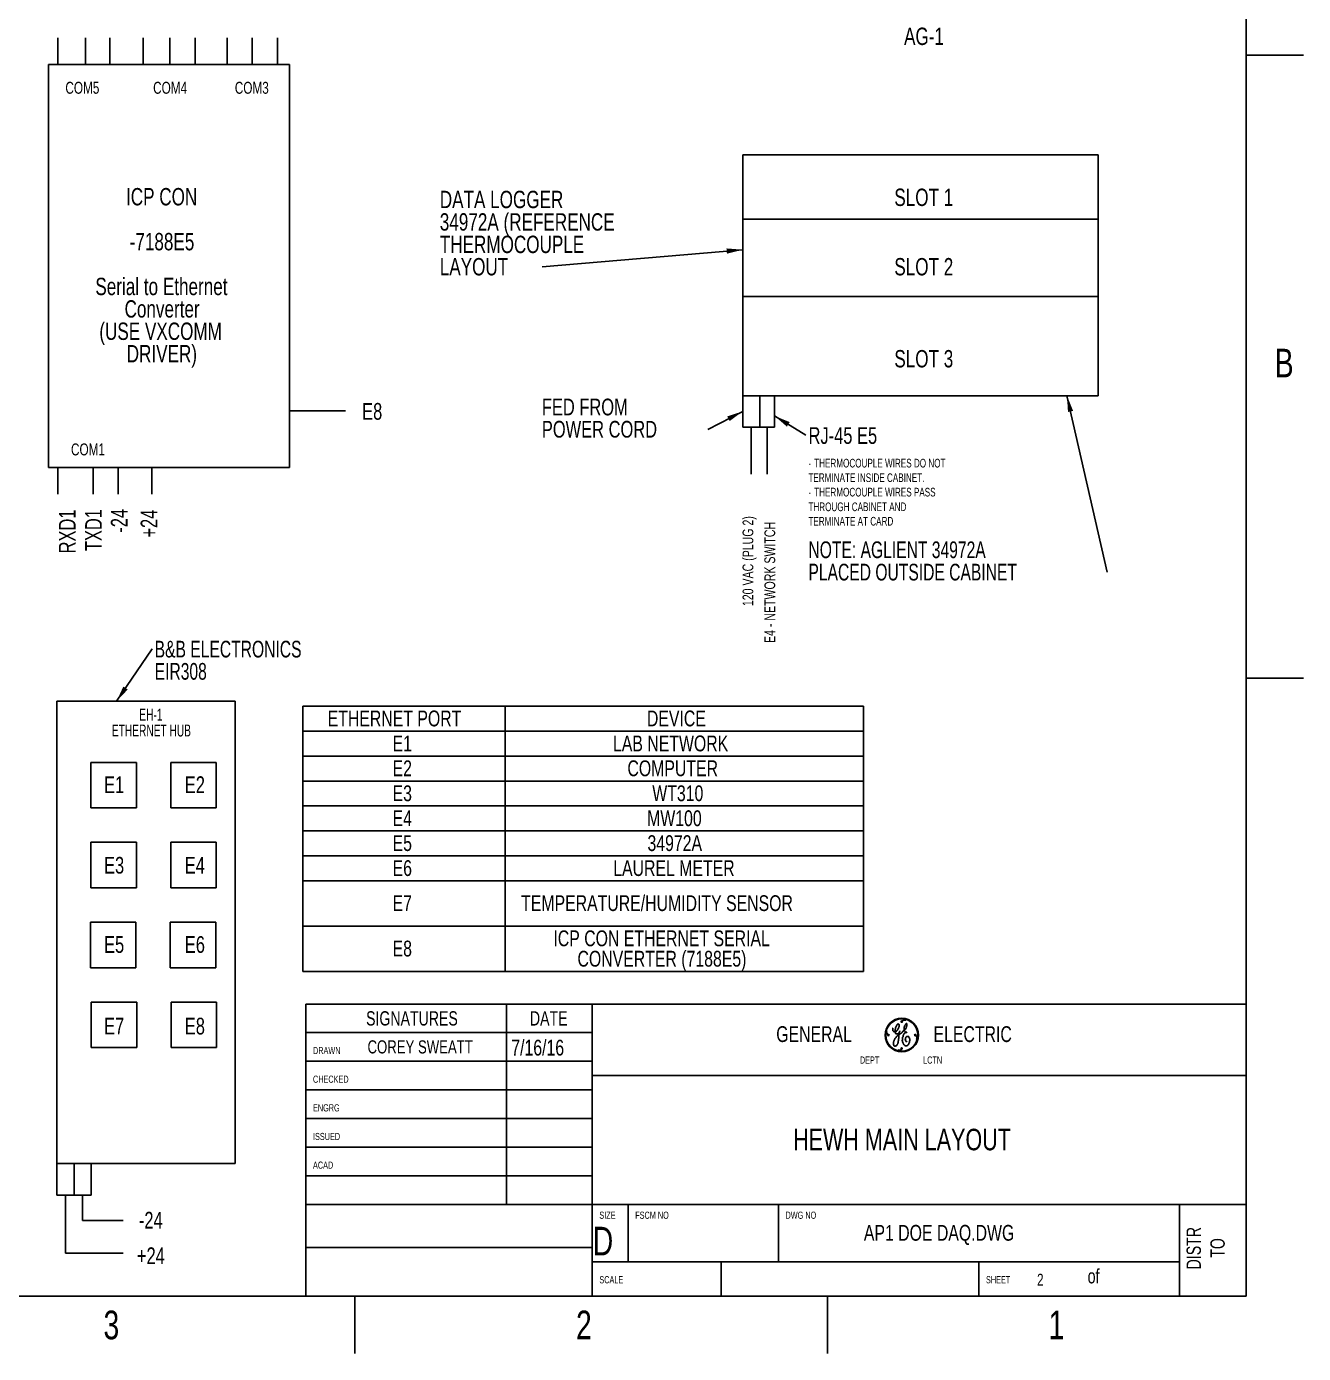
# Paper-space layout 'MAIN LAYOUT' of a CAD drawing. Header units: inches. Extents: x -41.6 to 33.7, y -15.9 to 81.4.
# Drawn here: x 22.58 to 33.72, y 0.07 to 11.65 of the extents above; entities that cross this region are included whole.
import ezdxf

# ---------------------------------------------------------------- set-up
doc = ezdxf.new("R2010")
doc.units = ezdxf.units.IN
doc.header["$MEASUREMENT"] = 0
for name, color, linetype in [('92', 174, 'Continuous'), ('94', 14, 'Continuous'), ('97', 94, 'Continuous'), ('98', 54, 'Continuous'), ('GROUND', 3, 'Continuous'), ('SLD-0', 7, 'Continuous'), ('TEXT', 4, 'Continuous'), ('THIN_NEON_GREEN', 3, 'Continuous'), ('THIN_RED', 1, 'Continuous')]:
    doc.layers.add(name, color=color, linetype=linetype)
doc.styles.add('SLDTEXTSTYLE0', font='TXT', dxfattribs={"width": 0.736842})
doc.styles.add('SLDTEXTSTYLE1', font='TXT', dxfattribs={"width": 0.744681})
doc.styles.add('SLDTEXTSTYLE2', font='TXT', dxfattribs={"width": 0.75})
doc.styles.add('SLDTEXTSTYLE3', font='TXT', dxfattribs={"width": 0.636842})
doc.styles.add('SLDTEXTSTYLE5', font='TXT', dxfattribs={"width": 0.7})
doc.dimstyles.new('SLDDIMSTYLE0', dxfattribs={"dimtxt": 0.18, "dimasz": 0.14, "dimexe": 0, "dimexo": 0.0625, "dimgap": 0, "dimtad": 0, "dimtih": 1, "dimtoh": 1, "dimdec": 0, "dimrnd": 1e-09, "dimzin": 0, "dimdsep": 46, "dimtxsty": 'Standard', "dimsah": 1, "dimcen": 0.09, "dimadec": 0, "dimazin": 0, "dimtfac": 0.14, "dimtdec": 0, "dimtofl": 0, "dimtmove": 0, "dimatfit": 3, "dimfxl": 0, "dimfrac": 2, "dimtolj": 1, "dimtzin": 0, "dimarcsym": 0})

# ---------------------------------------------------------------- blocks, each defined once
blk = doc.blocks.new('SW_NOTE_0')
at = {"layer": 'SLD-0', "color": 0, "insert": (0, 0.081), "char_height": 0.0625, "attachment_point": 1, "style": 'SLDTEXTSTYLE0'}
blk.add_mtext('SIZE', dxfattribs=at)
blk = doc.blocks.new('SW_NOTE_0_1')
at = {"layer": 'SLD-0', "color": 0, "insert": (0, 0.081), "char_height": 0.0625, "attachment_point": 1, "style": 'SLDTEXTSTYLE0'}
blk.add_mtext('FSCM NO', dxfattribs=at)
blk = doc.blocks.new('SW_NOTE_0_2')
at = {"layer": 'SLD-0', "color": 0, "insert": (0, 0.322), "char_height": 0.25, "attachment_point": 1, "style": 'SLDTEXTSTYLE0'}
blk.add_mtext('D', dxfattribs=at)
blk = doc.blocks.new('SW_NOTE_0_3')
at = {"layer": 'SLD-0', "color": 0, "insert": (0, 0.081), "char_height": 0.0625, "attachment_point": 1, "style": 'SLDTEXTSTYLE0'}
blk.add_mtext('DWG NO', dxfattribs=at)
blk = doc.blocks.new('SW_NOTE_0_4')
at = {"layer": 'SLD-0', "color": 0, "insert": (0, 0.081), "char_height": 0.0625, "attachment_point": 1, "style": 'SLDTEXTSTYLE0'}
blk.add_mtext('SCALE', dxfattribs=at)
blk = doc.blocks.new('SW_NOTE_0_5')
at = {"layer": 'SLD-0', "color": 0, "insert": (0, 0.081), "char_height": 0.0625, "attachment_point": 1, "style": 'SLDTEXTSTYLE0'}
blk.add_mtext('SHEET', dxfattribs=at)
blk = doc.blocks.new('SW_NOTE_0_6')
at = {"layer": 'SLD-0', "color": 0, "insert": (0.576, 0.161), "char_height": 0.125, "attachment_point": 2, "style": 'SLDTEXTSTYLE0'}
blk.add_mtext('SIGNATURES', dxfattribs=at)
blk = doc.blocks.new('SW_NOTE_0_7')
at = {"layer": 'SLD-0', "color": 0, "insert": (0.236, 0.161), "char_height": 0.125, "attachment_point": 2, "style": 'SLDTEXTSTYLE0'}
blk.add_mtext('DATE', dxfattribs=at)
blk = doc.blocks.new('SW_NOTE_0_8')
at = {"layer": 'SLD-0', "color": 0, "insert": (0, 0.081), "char_height": 0.0625, "attachment_point": 1, "style": 'SLDTEXTSTYLE0'}
blk.add_mtext('DRAWN', dxfattribs=at)
blk = doc.blocks.new('SW_NOTE_0_9')
at = {"layer": 'SLD-0', "color": 0, "insert": (0, 0.081), "char_height": 0.0625, "attachment_point": 1, "style": 'SLDTEXTSTYLE0'}
blk.add_mtext('CHECKED', dxfattribs=at)
blk = doc.blocks.new('SW_NOTE_0_10')
at = {"layer": 'SLD-0', "color": 0, "insert": (0, 0.081), "char_height": 0.0625, "attachment_point": 1, "style": 'SLDTEXTSTYLE0'}
blk.add_mtext('ENGRG', dxfattribs=at)
blk = doc.blocks.new('SW_NOTE_0_11')
at = {"layer": 'SLD-0', "color": 0, "insert": (0, 0.081), "char_height": 0.0625, "attachment_point": 1, "style": 'SLDTEXTSTYLE0'}
blk.add_mtext('ISSUED', dxfattribs=at)
blk = doc.blocks.new('SW_NOTE_0_21')
at = {"layer": 'SLD-0', "color": 0, "insert": (0.099, 0.322), "char_height": 0.25, "attachment_point": 2, "style": 'SLDTEXTSTYLE0'}
blk.add_mtext('3', dxfattribs=at)
blk = doc.blocks.new('SW_NOTE_0_22')
at = {"layer": 'SLD-0', "color": 0, "insert": (0.099, 0.322), "char_height": 0.25, "attachment_point": 2, "style": 'SLDTEXTSTYLE0'}
blk.add_mtext('2', dxfattribs=at)
blk = doc.blocks.new('SW_NOTE_0_23')
at = {"layer": 'SLD-0', "color": 0, "insert": (0.099, 0.322), "char_height": 0.25, "attachment_point": 2, "style": 'SLDTEXTSTYLE0'}
blk.add_mtext('1', dxfattribs=at)
blk = doc.blocks.new('SW_NOTE_0_24')
at = {"layer": 'SLD-0', "color": 0, "insert": (-0.161, 0.265), "char_height": 0.125, "attachment_point": 2, "rotation": 90, "style": 'SLDTEXTSTYLE0'}
blk.add_mtext('DISTR', dxfattribs=at)
blk = doc.blocks.new('SW_NOTE_0_25')
at = {"layer": 'SLD-0', "color": 0, "insert": (-0.161, 0.121), "char_height": 0.125, "attachment_point": 2, "rotation": 90, "style": 'SLDTEXTSTYLE0'}
blk.add_mtext('TO', dxfattribs=at)
blk = doc.blocks.new('SW_NOTE_0_26')
at = {"layer": 'SLD-0', "color": 0, "insert": (0, 0.322), "char_height": 0.25, "attachment_point": 1, "style": 'SLDTEXTSTYLE0'}
blk.add_mtext('B', dxfattribs=at)
blk = doc.blocks.new('SW_NOTE_0_29')
at = {"layer": 'SLD-0', "color": 0, "insert": (0.077, 0.161), "char_height": 0.125, "attachment_point": 2, "style": 'SLDTEXTSTYLE1'}
blk.add_mtext('of', dxfattribs=at)
blk = doc.blocks.new('SW_NOTE_0_30')
at = {"layer": 'SLD-0', "color": 0, "insert": (0, 0.081), "char_height": 0.0625, "attachment_point": 1, "style": 'SLDTEXTSTYLE0'}
blk.add_mtext('ACAD', dxfattribs=at)
blk = doc.blocks.new('Block15')
at = {"layer": 'SLD-0'}
for p, q in [((33.789, 11.501), (33.289, 11.501)), ((33.789, 6.064), (33.289, 6.064)), ((26.831, 3.219), (26.831, 1.969)), ((25.081, 2.969), (27.581, 2.969)), ((25.081, 2.719), (27.581, 2.719)), ((27.581, 2.594), (28.331, 2.594)), ((33.289, 2.594), (27.581, 2.594)), ((27.581, 2.594), (28.331, 2.594)), ((25.081, 2.469), (27.581, 2.469)), ((25.081, 2.219), (27.581, 2.219)), ((25.081, 1.969), (27.581, 1.969)), ((33.289, 1.469), (27.581, 1.469)), ((27.893, 1.469), (27.893, 0.969)), ((29.206, 1.469), (29.206, 0.969)), ((32.706, 0.969), (32.706, 1.469)), ((27.581, 0.969), (32.706, 0.969)), ((28.706, 0.969), (28.706, 0.669)), ((30.956, 0.969), (30.956, 0.669)), ((32.706, 0.969), (32.706, 0.669)), ((25.509, 0.669), (25.509, 0.169)), ((29.634, 0.669), (29.634, 0.169))]:
    blk.add_line(p, q, dxfattribs=at)
at = {"layer": 'SLD-0', "linetype": 'Continuous'}
for p, q in [((26.831, 1.469), (26.831, 1.969)), ((25.081, 1.719), (27.581, 1.719)), ((25.081, 1.469), (27.581, 1.469)), ((25.081, 1.094), (27.581, 1.094))]:
    blk.add_line(p, q, dxfattribs=at)
at = {"layer": 'TEXT', "color": 1, "linetype": 'Continuous', "lineweight": 25}
for p, q in [((33.289, 21.407), (33.289, 0.669)), ((33.289, 0.669), (0.759, 0.669))]:
    blk.add_line(p, q, dxfattribs=at)
at = {"layer": 'TEXT', "color": 1, "lineweight": 25}
for p, q in [((33.289, 3.219), (25.081, 3.219)), ((27.581, 3.219), (27.581, 0.669))]:
    blk.add_line(p, q, dxfattribs=at)
at = {"layer": 'TEXT'}
blk.add_line((25.081, 3.219), (25.081, 0.669), dxfattribs=at)
at = {"layer": 'SLD-0', "color": 1}
for name, p in [('SW_NOTE_0_26', (33.539, 8.616)), ('SW_NOTE_0_6', (25.431, 2.995)), ('SW_NOTE_0_7', (26.965, 2.995)), ('SW_NOTE_0_8', (25.143, 2.763)), ('SW_NOTE_0_9', (25.143, 2.513)), ('SW_NOTE_0_10', (25.143, 2.263)), ('SW_NOTE_0_11', (25.143, 2.013)), ('SW_NOTE_0_30', (25.143, 1.763)), ('SW_NOTE_0', (27.643, 1.326)), ('SW_NOTE_0_1', (27.956, 1.326)), ('SW_NOTE_0_3', (29.268, 1.326)), ('SW_NOTE_0_2', (27.586, 0.953)), ('SW_NOTE_0_24', (32.93, 0.823)), ('SW_NOTE_0_25', (33.138, 0.969)), ('SW_NOTE_0_4', (27.643, 0.763)), ('SW_NOTE_0_5', (31.018, 0.763)), ('SW_NOTE_0_29', (31.88, 0.745)), ('SW_NOTE_0_21', (23.284, 0.221)), ('SW_NOTE_0_22', (27.409, 0.221)), ('SW_NOTE_0_23', (31.534, 0.221))]:
    blk.add_blockref(name, p, dxfattribs=at)
blk = doc.blocks.new('SW_NOTE_0_48')
at = {"color": 0, "linetype": 'Continuous', "lineweight": 0, "insert": (0, 0.178), "char_height": 0.1378, "attachment_point": 1, "style": 'SLDTEXTSTYLE2'}
blk.add_mtext('GENERAL', dxfattribs=at)
blk = doc.blocks.new('SW_NOTE_0_49')
at = {"color": 0, "linetype": 'Continuous', "lineweight": 0, "insert": (0, 0.178), "char_height": 0.1378, "attachment_point": 1, "style": 'SLDTEXTSTYLE2'}
blk.add_mtext('ELECTRIC', dxfattribs=at)
blk = doc.blocks.new('SW_NOTE_0_50')
at = {"layer": '97', "color": 0, "insert": (0, 0.081), "char_height": 0.0625, "attachment_point": 1, "style": 'SLDTEXTSTYLE0'}
blk.add_mtext('LCTN', dxfattribs=at)
blk = doc.blocks.new('SW_NOTE_0_51')
at = {"layer": '97', "color": 0, "insert": (0.236, 0.081), "char_height": 0.0625, "attachment_point": 3, "style": 'SLDTEXTSTYLE0'}
blk.add_mtext('DEPT', dxfattribs=at)
blk = doc.blocks.new('CIR')
at = {"layer": '97'}
for centre, radius in [((0.01, 0), 1.56), ((0.01, 0), 1.5), ((0.01, 1.25), 0.0625), ((0.01, 1.25), 0.0509), ((0.01, 1.25), 0.0447), ((-1.24, 0), 0.0625), ((-1.24, 0), 0.0509), ((-1.24, 0), 0.0447), ((1.26, 0), 0.0625), ((1.26, 0), 0.0509), ((1.26, 0), 0.0447), ((0.01, -1.25), 0.0625), ((0.01, -1.25), 0.0509), ((0.01, -1.25), 0.0447)]:
    blk.add_circle(centre, radius, dxfattribs=at)
for centre, start, end in [((0.26, 1.12), 63.4349, 153.4349), ((-1.12, 0.25), 153.4349, 243.4349), ((1.13, -0.25), 333.4349, 63.4349), ((-0.24, -1.13), 243.4349, 333.4349)]:
    blk.add_arc(centre, 0.28, start, end, dxfattribs=at)
blk = doc.blocks.new('Block13')
at = {"layer": '97'}
for p, q in [((1.051, 0.349), (1.051, 0.347)), ((1.053, 0.349), (1.051, 0.349)), ((1.053, 0.353), (1.053, 0.349)), ((1.054, 0.353), (1.053, 0.353)), ((1.054, 0.356), (1.054, 0.353)), ((1.055, 0.356), (1.054, 0.356)), ((1.055, 0.358), (1.055, 0.356)), ((1.057, 0.358), (1.055, 0.358)), ((1.057, 0.36), (1.057, 0.358)), ((1.058, 0.36), (1.057, 0.36)), ((1.058, 0.362), (1.058, 0.36)), ((1.06, 0.362), (1.058, 0.362)), ((1.06, 0.364), (1.06, 0.362)), ((1.063, 0.364), (1.06, 0.364)), ((1.063, 0.366), (1.063, 0.364)), ((1.067, 0.366), (1.063, 0.366)), ((1.067, 0.364), (1.067, 0.366)), ((1.072, 0.364), (1.067, 0.364)), ((1.072, 0.362), (1.072, 0.364)), ((1.073, 0.362), (1.072, 0.362)), ((1.073, 0.36), (1.073, 0.362)), ((1.075, 0.36), (1.073, 0.36)), ((1.075, 0.342), (1.075, 0.36)), ((1.124, 0.351), (1.123, 0.349)), ((1.123, 0.349), (1.123, 0.347)), ((1.126, 0.353), (1.124, 0.351)), ((1.126, 0.356), (1.126, 0.353)), ((1.127, 0.356), (1.126, 0.356)), ((1.127, 0.358), (1.127, 0.356)), ((1.129, 0.358), (1.127, 0.358)), ((1.131, 0.362), (1.129, 0.36)), ((1.129, 0.36), (1.129, 0.358)), ((1.132, 0.362), (1.131, 0.362)), ((1.132, 0.364), (1.132, 0.362)), ((1.133, 0.364), (1.132, 0.364)), ((1.133, 0.366), (1.133, 0.364)), ((1.136, 0.366), (1.133, 0.366)), ((1.136, 0.369), (1.136, 0.366)), ((1.142, 0.369), (1.136, 0.369)), ((1.141, 0.353), (1.142, 0.353)), ((1.141, 0.347), (1.141, 0.353)), ((1.142, 0.353), (1.142, 0.369)), ((1.017, 0.329), (1.019, 0.329)), ((1.019, 0.329), (1.019, 0.318)), ((1.019, 0.318), (1.02, 0.318)), ((1.02, 0.318), (1.02, 0.312)), ((1.02, 0.312), (1.021, 0.312)), ((1.021, 0.312), (1.021, 0.307)), ((1.021, 0.307), (1.023, 0.307)), ((1.023, 0.307), (1.023, 0.305)), ((1.023, 0.305), (1.025, 0.305)), ((1.025, 0.305), (1.025, 0.303)), ((1.025, 0.303), (1.026, 0.301)), ((1.026, 0.301), (1.028, 0.301)), ((1.028, 0.301), (1.029, 0.298)), ((1.029, 0.298), (1.033, 0.298)), ((1.033, 0.298), (1.033, 0.297)), ((1.033, 0.297), (1.042, 0.297)), ((1.035, 0.231), (1.036, 0.233)), ((1.036, 0.235), (1.038, 0.235)), ((1.036, 0.233), (1.036, 0.235)), ((1.038, 0.238), (1.039, 0.238)), ((1.038, 0.235), (1.038, 0.238)), ((1.039, 0.239), (1.041, 0.239)), ((1.039, 0.238), (1.039, 0.239)), ((1.041, 0.32), (1.041, 0.294)), ((1.042, 0.32), (1.041, 0.32)), ((1.041, 0.294), (1.042, 0.294)), ((1.041, 0.242), (1.042, 0.242)), ((1.041, 0.239), (1.041, 0.242)), ((1.042, 0.329), (1.042, 0.32)), ((1.044, 0.329), (1.042, 0.329)), ((1.042, 0.298), (1.048, 0.298)), ((1.042, 0.297), (1.042, 0.298)), ((1.042, 0.294), (1.042, 0.287)), ((1.042, 0.287), (1.044, 0.287)), ((1.042, 0.244), (1.044, 0.244)), ((1.042, 0.242), (1.042, 0.244)), ((1.044, 0.334), (1.044, 0.329)), ((1.045, 0.334), (1.044, 0.334)), ((1.044, 0.287), (1.044, 0.283)), ((1.044, 0.283), (1.045, 0.283)), ((1.044, 0.244), (1.045, 0.246)), ((1.045, 0.34), (1.045, 0.334)), ((1.047, 0.34), (1.045, 0.34)), ((1.045, 0.283), (1.045, 0.281)), ((1.045, 0.281), (1.048, 0.281)), ((1.045, 0.246), (1.047, 0.246)), ((1.047, 0.342), (1.047, 0.34)), ((1.048, 0.342), (1.047, 0.342)), ((1.047, 0.249), (1.048, 0.249)), ((1.047, 0.246), (1.047, 0.249)), ((1.048, 0.345), (1.048, 0.342)), ((1.05, 0.345), (1.048, 0.345)), ((1.048, 0.301), (1.05, 0.301)), ((1.048, 0.298), (1.048, 0.301)), ((1.048, 0.281), (1.05, 0.279)), ((1.048, 0.25), (1.05, 0.25)), ((1.048, 0.249), (1.048, 0.25)), ((1.05, 0.347), (1.05, 0.345)), ((1.051, 0.347), (1.05, 0.347)), ((1.05, 0.303), (1.053, 0.303)), ((1.05, 0.301), (1.05, 0.303)), ((1.05, 0.279), (1.062, 0.279)), ((1.05, 0.253), (1.051, 0.253)), ((1.05, 0.25), (1.05, 0.253)), ((1.051, 0.255), (1.053, 0.255)), ((1.051, 0.253), (1.051, 0.255)), ((1.053, 0.305), (1.054, 0.305)), ((1.053, 0.303), (1.053, 0.305)), ((1.053, 0.257), (1.054, 0.257)), ((1.053, 0.255), (1.053, 0.257)), ((1.054, 0.307), (1.055, 0.307)), ((1.054, 0.305), (1.054, 0.307)), ((1.054, 0.259), (1.057, 0.259)), ((1.054, 0.257), (1.054, 0.259)), ((1.055, 0.309), (1.058, 0.309)), ((1.055, 0.307), (1.055, 0.309)), ((1.057, 0.261), (1.06, 0.261)), ((1.057, 0.259), (1.057, 0.261)), ((1.058, 0.312), (1.06, 0.312)), ((1.058, 0.309), (1.058, 0.312)), ((1.06, 0.316), (1.062, 0.316)), ((1.06, 0.312), (1.06, 0.316)), ((1.06, 0.264), (1.063, 0.264)), ((1.06, 0.261), (1.06, 0.264)), ((1.062, 0.318), (1.063, 0.318)), ((1.062, 0.316), (1.062, 0.318)), ((1.062, 0.281), (1.067, 0.281)), ((1.062, 0.279), (1.062, 0.281)), ((1.063, 0.32), (1.064, 0.32)), ((1.063, 0.318), (1.063, 0.32)), ((1.063, 0.266), (1.066, 0.266)), ((1.063, 0.264), (1.063, 0.266)), ((1.064, 0.323), (1.066, 0.323)), ((1.064, 0.32), (1.064, 0.323)), ((1.064, 0.323), (1.064, 0.32)), ((1.064, 0.32), (1.064, 0.323)), ((1.064, 0.323), (1.064, 0.32)), ((1.064, 0.32), (1.064, 0.323)), ((1.066, 0.325), (1.067, 0.325)), ((1.066, 0.323), (1.066, 0.325)), ((1.066, 0.268), (1.068, 0.268)), ((1.066, 0.266), (1.066, 0.268)), ((1.067, 0.327), (1.068, 0.327)), ((1.067, 0.325), (1.067, 0.327)), ((1.067, 0.283), (1.07, 0.283)), ((1.067, 0.281), (1.067, 0.283)), ((1.068, 0.329), (1.07, 0.329)), ((1.068, 0.327), (1.068, 0.329)), ((1.068, 0.27), (1.072, 0.27)), ((1.068, 0.268), (1.068, 0.27)), ((1.07, 0.331), (1.072, 0.334)), ((1.07, 0.329), (1.07, 0.331)), ((1.07, 0.286), (1.072, 0.286)), ((1.07, 0.283), (1.07, 0.286)), ((1.07, 0.238), (1.07, 0.227)), ((1.072, 0.238), (1.07, 0.238)), ((1.072, 0.336), (1.073, 0.336)), ((1.072, 0.334), (1.072, 0.336)), ((1.072, 0.287), (1.075, 0.287)), ((1.072, 0.286), (1.072, 0.287)), ((1.072, 0.272), (1.075, 0.272)), ((1.072, 0.27), (1.072, 0.272)), ((1.073, 0.266), (1.072, 0.264)), ((1.072, 0.264), (1.072, 0.238)), ((1.073, 0.342), (1.075, 0.342)), ((1.073, 0.336), (1.073, 0.342)), ((1.073, 0.277), (1.073, 0.266)), ((1.075, 0.277), (1.073, 0.277)), ((1.075, 0.29), (1.076, 0.29)), ((1.075, 0.287), (1.075, 0.29)), ((1.075, 0.286), (1.075, 0.277)), ((1.076, 0.286), (1.075, 0.286)), ((1.075, 0.275), (1.077, 0.275)), ((1.075, 0.272), (1.075, 0.275)), ((1.077, 0.294), (1.076, 0.292)), ((1.076, 0.294), (1.077, 0.294)), ((1.076, 0.29), (1.076, 0.294)), ((1.076, 0.292), (1.076, 0.286)), ((1.077, 0.298), (1.077, 0.294)), ((1.079, 0.298), (1.077, 0.298)), ((1.077, 0.297), (1.079, 0.298)), ((1.077, 0.294), (1.077, 0.297)), ((1.077, 0.275), (1.079, 0.277)), ((1.079, 0.301), (1.079, 0.298)), ((1.08, 0.301), (1.079, 0.301)), ((1.079, 0.301), (1.08, 0.301)), ((1.079, 0.298), (1.079, 0.301)), ((1.079, 0.277), (1.082, 0.277)), ((1.08, 0.307), (1.08, 0.301)), ((1.082, 0.305), (1.08, 0.307)), ((1.08, 0.305), (1.082, 0.305)), ((1.08, 0.301), (1.08, 0.305)), ((1.082, 0.279), (1.085, 0.279)), ((1.082, 0.277), (1.082, 0.279)), ((1.085, 0.281), (1.088, 0.281)), ((1.085, 0.279), (1.085, 0.281)), ((1.088, 0.283), (1.091, 0.283)), ((1.088, 0.281), (1.088, 0.283)), ((1.091, 0.286), (1.094, 0.286)), ((1.091, 0.283), (1.091, 0.286)), ((1.094, 0.287), (1.097, 0.287)), ((1.094, 0.286), (1.094, 0.287)), ((1.097, 0.29), (1.098, 0.29)), ((1.097, 0.287), (1.097, 0.29)), ((1.098, 0.292), (1.1, 0.292)), ((1.098, 0.29), (1.098, 0.292)), ((1.1, 0.292), (1.101, 0.294)), ((1.101, 0.294), (1.102, 0.294)), ((1.102, 0.297), (1.104, 0.297)), ((1.102, 0.294), (1.102, 0.297)), ((1.104, 0.297), (1.105, 0.298)), ((1.104, 0.238), (1.104, 0.224)), ((1.105, 0.238), (1.104, 0.238)), ((1.105, 0.298), (1.107, 0.298)), ((1.105, 0.25), (1.105, 0.238)), ((1.107, 0.25), (1.105, 0.25)), ((1.107, 0.301), (1.109, 0.301)), ((1.107, 0.298), (1.107, 0.301)), ((1.107, 0.253), (1.107, 0.25)), ((1.109, 0.253), (1.107, 0.253)), ((1.109, 0.303), (1.11, 0.303)), ((1.109, 0.301), (1.109, 0.303)), ((1.11, 0.259), (1.109, 0.257)), ((1.109, 0.257), (1.109, 0.253)), ((1.11, 0.303), (1.111, 0.305)), ((1.11, 0.264), (1.11, 0.259)), ((1.111, 0.264), (1.11, 0.264)), ((1.111, 0.305), (1.113, 0.305)), ((1.111, 0.268), (1.111, 0.264)), ((1.113, 0.268), (1.111, 0.268)), ((1.113, 0.307), (1.114, 0.307)), ((1.113, 0.305), (1.113, 0.307)), ((1.113, 0.27), (1.113, 0.268)), ((1.114, 0.27), (1.113, 0.27)), ((1.114, 0.309), (1.117, 0.309)), ((1.114, 0.307), (1.114, 0.309)), ((1.114, 0.275), (1.114, 0.27)), ((1.116, 0.275), (1.114, 0.275)), ((1.116, 0.277), (1.116, 0.275)), ((1.117, 0.277), (1.116, 0.277)), ((1.117, 0.312), (1.119, 0.312)), ((1.117, 0.309), (1.117, 0.312)), ((1.117, 0.281), (1.117, 0.277)), ((1.12, 0.281), (1.117, 0.281)), ((1.119, 0.338), (1.119, 0.323)), ((1.12, 0.338), (1.119, 0.338)), ((1.119, 0.323), (1.12, 0.32)), ((1.119, 0.314), (1.122, 0.314)), ((1.119, 0.312), (1.119, 0.314)), ((1.122, 0.342), (1.12, 0.34)), ((1.12, 0.34), (1.12, 0.338)), ((1.12, 0.32), (1.12, 0.316)), ((1.12, 0.316), (1.122, 0.316)), ((1.12, 0.283), (1.12, 0.281)), ((1.122, 0.283), (1.12, 0.283)), ((1.122, 0.347), (1.122, 0.342)), ((1.123, 0.347), (1.122, 0.347)), ((1.122, 0.316), (1.122, 0.309)), ((1.122, 0.316), (1.123, 0.316)), ((1.122, 0.314), (1.122, 0.316)), ((1.122, 0.309), (1.123, 0.307)), ((1.124, 0.287), (1.122, 0.283)), ((1.123, 0.316), (1.124, 0.318)), ((1.123, 0.307), (1.123, 0.305)), ((1.123, 0.305), (1.126, 0.301)), ((1.124, 0.318), (1.126, 0.318)), ((1.126, 0.287), (1.124, 0.287)), ((1.126, 0.318), (1.132, 0.327)), ((1.126, 0.301), (1.126, 0.298)), ((1.126, 0.298), (1.127, 0.298)), ((1.126, 0.29), (1.126, 0.287)), ((1.131, 0.29), (1.126, 0.29)), ((1.127, 0.298), (1.127, 0.297)), ((1.127, 0.297), (1.131, 0.297)), ((1.129, 0.242), (1.129, 0.231)), ((1.131, 0.242), (1.129, 0.242)), ((1.131, 0.297), (1.131, 0.294)), ((1.131, 0.294), (1.135, 0.294)), ((1.131, 0.292), (1.131, 0.29)), ((1.131, 0.29), (1.131, 0.292)), ((1.131, 0.292), (1.131, 0.29)), ((1.132, 0.292), (1.131, 0.292)), ((1.132, 0.246), (1.131, 0.244)), ((1.131, 0.244), (1.131, 0.242)), ((1.132, 0.327), (1.133, 0.327)), ((1.132, 0.29), (1.132, 0.292)), ((1.132, 0.292), (1.132, 0.29)), ((1.136, 0.292), (1.132, 0.29)), ((1.132, 0.249), (1.132, 0.246)), ((1.133, 0.249), (1.132, 0.249)), ((1.133, 0.329), (1.135, 0.329)), ((1.133, 0.327), (1.133, 0.329)), ((1.133, 0.25), (1.133, 0.249)), ((1.136, 0.25), (1.133, 0.25)), ((1.135, 0.334), (1.136, 0.334)), ((1.135, 0.329), (1.135, 0.334)), ((1.135, 0.294), (1.135, 0.292)), ((1.135, 0.292), (1.141, 0.292)), ((1.136, 0.336), (1.138, 0.338)), ((1.136, 0.334), (1.136, 0.336)), ((1.139, 0.292), (1.136, 0.292)), ((1.136, 0.253), (1.136, 0.25)), ((1.139, 0.253), (1.136, 0.253)), ((1.138, 0.34), (1.139, 0.34)), ((1.138, 0.338), (1.138, 0.34)), ((1.139, 0.347), (1.141, 0.347)), ((1.139, 0.34), (1.139, 0.347)), ((1.139, 0.294), (1.139, 0.292)), ((1.141, 0.294), (1.139, 0.294)), ((1.139, 0.255), (1.139, 0.253)), ((1.144, 0.255), (1.139, 0.255)), ((1.141, 0.292), (1.141, 0.294)), ((1.144, 0.257), (1.144, 0.255)), ((1.156, 0.257), (1.144, 0.257)), ((1.156, 0.255), (1.156, 0.257)), ((1.158, 0.255), (1.156, 0.255)), ((1.158, 0.253), (1.158, 0.255)), ((1.16, 0.25), (1.158, 0.253)), ((1.16, 0.249), (1.16, 0.25)), ((1.161, 0.249), (1.16, 0.249)), ((1.161, 0.246), (1.161, 0.249)), ((1.163, 0.246), (1.161, 0.246)), ((1.163, 0.244), (1.163, 0.246)), ((1.164, 0.244), (1.163, 0.244)), ((1.164, 0.242), (1.164, 0.244)), ((1.166, 0.239), (1.164, 0.242)), ((1.166, 0.235), (1.166, 0.239)), ((1.167, 0.235), (1.166, 0.235)), ((1.167, 0.218), (1.167, 0.235)), ((1.025, 0.207), (1.026, 0.207)), ((1.025, 0.187), (1.025, 0.207)), ((1.026, 0.187), (1.025, 0.187)), ((1.026, 0.211), (1.028, 0.213)), ((1.026, 0.207), (1.026, 0.211)), ((1.026, 0.183), (1.026, 0.187)), ((1.028, 0.183), (1.026, 0.183)), ((1.028, 0.216), (1.029, 0.216)), ((1.028, 0.213), (1.028, 0.216)), ((1.028, 0.179), (1.028, 0.183)), ((1.029, 0.179), (1.028, 0.179)), ((1.029, 0.22), (1.03, 0.22)), ((1.029, 0.216), (1.029, 0.22)), ((1.029, 0.176), (1.029, 0.179)), ((1.03, 0.176), (1.029, 0.176)), ((1.03, 0.222), (1.032, 0.222)), ((1.03, 0.22), (1.03, 0.222)), ((1.03, 0.174), (1.03, 0.176)), ((1.033, 0.174), (1.03, 0.174)), ((1.032, 0.227), (1.033, 0.227)), ((1.032, 0.222), (1.032, 0.227)), ((1.033, 0.228), (1.035, 0.228)), ((1.033, 0.227), (1.033, 0.228)), ((1.033, 0.172), (1.033, 0.174)), ((1.044, 0.172), (1.033, 0.172)), ((1.035, 0.228), (1.035, 0.231)), ((1.044, 0.174), (1.044, 0.172)), ((1.05, 0.174), (1.044, 0.174)), ((1.05, 0.176), (1.05, 0.174)), ((1.053, 0.176), (1.05, 0.176)), ((1.053, 0.179), (1.053, 0.176)), ((1.054, 0.179), (1.053, 0.179)), ((1.054, 0.18), (1.054, 0.179)), ((1.055, 0.18), (1.054, 0.18)), ((1.055, 0.183), (1.055, 0.18)), ((1.057, 0.183), (1.055, 0.183)), ((1.057, 0.185), (1.057, 0.183)), ((1.058, 0.185), (1.057, 0.185)), ((1.057, 0.185), (1.058, 0.185)), ((1.058, 0.185), (1.057, 0.185)), ((1.062, 0.191), (1.058, 0.187)), ((1.058, 0.187), (1.058, 0.185)), ((1.062, 0.194), (1.062, 0.191)), ((1.063, 0.194), (1.062, 0.194)), ((1.063, 0.198), (1.063, 0.194)), ((1.064, 0.198), (1.063, 0.198)), ((1.064, 0.202), (1.064, 0.198)), ((1.066, 0.202), (1.064, 0.202)), ((1.066, 0.211), (1.067, 0.211)), ((1.067, 0.211), (1.066, 0.211)), ((1.066, 0.209), (1.066, 0.202)), ((1.067, 0.209), (1.066, 0.209)), ((1.067, 0.218), (1.067, 0.211)), ((1.068, 0.218), (1.067, 0.218)), ((1.067, 0.211), (1.067, 0.209)), ((1.068, 0.227), (1.068, 0.218)), ((1.07, 0.227), (1.068, 0.227)), ((1.102, 0.224), (1.102, 0.218)), ((1.104, 0.224), (1.102, 0.224)), ((1.102, 0.218), (1.104, 0.218)), ((1.104, 0.218), (1.104, 0.211)), ((1.104, 0.211), (1.105, 0.211)), ((1.105, 0.211), (1.105, 0.207)), ((1.105, 0.207), (1.107, 0.207)), ((1.107, 0.207), (1.107, 0.202)), ((1.107, 0.202), (1.109, 0.202)), ((1.109, 0.202), (1.109, 0.198)), ((1.109, 0.198), (1.11, 0.198)), ((1.11, 0.198), (1.11, 0.196)), ((1.11, 0.196), (1.111, 0.196)), ((1.111, 0.196), (1.111, 0.194)), ((1.111, 0.194), (1.113, 0.191)), ((1.113, 0.191), (1.114, 0.191)), ((1.114, 0.191), (1.114, 0.19)), ((1.114, 0.19), (1.116, 0.19)), ((1.116, 0.19), (1.116, 0.187)), ((1.116, 0.187), (1.117, 0.187)), ((1.117, 0.187), (1.117, 0.185)), ((1.117, 0.185), (1.119, 0.185)), ((1.119, 0.185), (1.119, 0.183)), ((1.119, 0.183), (1.12, 0.183)), ((1.12, 0.183), (1.122, 0.18)), ((1.122, 0.18), (1.123, 0.18)), ((1.123, 0.18), (1.123, 0.179)), ((1.123, 0.179), (1.126, 0.179)), ((1.126, 0.179), (1.127, 0.176)), ((1.127, 0.231), (1.127, 0.228)), ((1.129, 0.231), (1.127, 0.231)), ((1.127, 0.228), (1.129, 0.228)), ((1.127, 0.176), (1.135, 0.176)), ((1.129, 0.228), (1.129, 0.222)), ((1.129, 0.222), (1.131, 0.222)), ((1.131, 0.222), (1.131, 0.218)), ((1.131, 0.218), (1.132, 0.218)), ((1.132, 0.218), (1.132, 0.216)), ((1.132, 0.216), (1.133, 0.216)), ((1.133, 0.216), (1.133, 0.213)), ((1.133, 0.213), (1.141, 0.213)), ((1.135, 0.176), (1.135, 0.174)), ((1.135, 0.174), (1.139, 0.174)), ((1.139, 0.176), (1.139, 0.174)), ((1.139, 0.174), (1.139, 0.176)), ((1.139, 0.174), (1.141, 0.174)), ((1.141, 0.216), (1.142, 0.216)), ((1.141, 0.213), (1.141, 0.216)), ((1.141, 0.176), (1.145, 0.176)), ((1.141, 0.174), (1.141, 0.176)), ((1.145, 0.179), (1.149, 0.179)), ((1.145, 0.176), (1.145, 0.179)), ((1.149, 0.18), (1.151, 0.18)), ((1.149, 0.179), (1.149, 0.18)), ((1.151, 0.18), (1.153, 0.183)), ((1.153, 0.183), (1.154, 0.183)), ((1.154, 0.185), (1.156, 0.185)), ((1.154, 0.183), (1.154, 0.185)), ((1.156, 0.187), (1.157, 0.187)), ((1.156, 0.185), (1.156, 0.187)), ((1.157, 0.19), (1.158, 0.191)), ((1.157, 0.187), (1.157, 0.19)), ((1.158, 0.194), (1.16, 0.194)), ((1.158, 0.191), (1.158, 0.194)), ((1.16, 0.198), (1.161, 0.198)), ((1.16, 0.194), (1.16, 0.198)), ((1.161, 0.2), (1.163, 0.202)), ((1.161, 0.198), (1.161, 0.2)), ((1.163, 0.205), (1.164, 0.205)), ((1.163, 0.202), (1.163, 0.205)), ((1.164, 0.209), (1.166, 0.209)), ((1.164, 0.205), (1.164, 0.209)), ((1.166, 0.218), (1.167, 0.218)), ((1.166, 0.209), (1.166, 0.218))]:
    blk.add_line(p, q, dxfattribs=at)
at = {"color": 7, "linetype": 'Continuous', "lineweight": 0}
for name, p in [('SW_NOTE_0_48', (0.002, 0.168)), ('SW_NOTE_0_49', (1.375, 0.168))]:
    blk.add_blockref(name, p, dxfattribs=at)
at = {"color": 7, "linetype": 'Continuous', "xscale": 0.09375, "yscale": 0.09375, "zscale": 0.09375}
blk.add_blockref('CIR', (1.097, 0.269), dxfattribs=at)
at = {"layer": '97', "color": 4}
for name, p in [('SW_NOTE_0_51', (0.666, 0.001)), ('SW_NOTE_0_50', (1.284, 0.001))]:
    blk.add_blockref(name, p, dxfattribs=at)
blk = doc.blocks.new('D-Size Sheet')
at = {"color": 7, "linetype": 'Continuous'}
for name, p in [('Block15', (-0.259, -0.166)), ('Block13', (28.926, 2.513))]:
    blk.add_blockref(name, p, dxfattribs=at)
blk = doc.blocks.new('SW_NOTE_0_55')
at = {"layer": 'TEXT', "color": 0, "insert": (0.127, 0.188), "char_height": 0.1458, "attachment_point": 2, "style": 'SLDTEXTSTYLE0'}
blk.add_mtext('E1', dxfattribs=at)
blk = doc.blocks.new('SW_NOTE_0_56')
at = {"layer": 'TEXT', "color": 0, "insert": (0.127, 0.188), "char_height": 0.1458, "attachment_point": 2, "style": 'SLDTEXTSTYLE0'}
blk.add_mtext('E8', dxfattribs=at)
blk = doc.blocks.new('SW_NOTE_0_57')
at = {"layer": 'TEXT', "color": 0, "insert": (0.127, 0.188), "char_height": 0.1458, "attachment_point": 2, "style": 'SLDTEXTSTYLE0'}
blk.add_mtext('E7', dxfattribs=at)
blk = doc.blocks.new('SW_NOTE_0_58')
at = {"layer": 'TEXT', "color": 0, "insert": (0.127, 0.188), "char_height": 0.1458, "attachment_point": 2, "style": 'SLDTEXTSTYLE0'}
blk.add_mtext('E6', dxfattribs=at)
blk = doc.blocks.new('SW_NOTE_0_59')
at = {"layer": 'TEXT', "color": 0, "insert": (0.127, 0.188), "char_height": 0.1458, "attachment_point": 2, "style": 'SLDTEXTSTYLE0'}
blk.add_mtext('E5', dxfattribs=at)
blk = doc.blocks.new('SW_NOTE_0_60')
at = {"layer": 'TEXT', "color": 0, "insert": (0.127, 0.188), "char_height": 0.1458, "attachment_point": 2, "style": 'SLDTEXTSTYLE0'}
blk.add_mtext('E4', dxfattribs=at)
blk = doc.blocks.new('SW_NOTE_0_61')
at = {"layer": 'TEXT', "color": 0, "insert": (0.127, 0.188), "char_height": 0.1458, "attachment_point": 2, "style": 'SLDTEXTSTYLE0'}
blk.add_mtext('E3', dxfattribs=at)
blk = doc.blocks.new('SW_NOTE_0_62')
at = {"layer": 'TEXT', "color": 0, "insert": (0.127, 0.188), "char_height": 0.1458, "attachment_point": 2, "style": 'SLDTEXTSTYLE0'}
blk.add_mtext('E2', dxfattribs=at)
blk = doc.blocks.new('SW_NOTE_0_63')
at = {"layer": '92', "color": 0, "insert": (0.175, 0.188), "char_height": 0.1458, "attachment_point": 2, "style": 'SLDTEXTSTYLE0'}
blk.add_mtext('+24', dxfattribs=at)
blk = doc.blocks.new('SW_NOTE_0_64')
at = {"layer": '92', "color": 0, "insert": (0.149, 0.188), "char_height": 0.1458, "attachment_point": 2, "style": 'SLDTEXTSTYLE0'}
blk.add_mtext('-24', dxfattribs=at)
blk = doc.blocks.new('Block38')
at = {"layer": '98'}
for p, q in [((22.554, 6.945), (24.111, 6.945)), ((22.554, 6.945), (22.554, 2.91)), ((22.849, 6.412), (23.247, 6.412)), ((22.849, 6.412), (22.849, 6.014)), ((23.247, 6.412), (23.247, 6.014)), ((22.849, 6.014), (23.247, 6.014)), ((22.849, 5.714), (23.247, 5.714)), ((22.849, 5.714), (22.849, 5.317)), ((23.247, 5.714), (23.247, 5.317)), ((22.849, 5.317), (23.247, 5.317)), ((22.846, 5.017), (23.243, 5.017)), ((22.846, 5.017), (22.846, 4.62)), ((23.243, 5.017), (23.243, 4.62)), ((22.846, 4.62), (23.243, 4.62)), ((22.853, 4.32), (23.251, 4.32)), ((22.853, 4.32), (22.853, 3.922)), ((23.251, 4.32), (23.251, 3.922)), ((22.853, 3.922), (23.251, 3.922)), ((22.554, 2.91), (22.554, 2.635)), ((22.703, 2.635), (22.703, 2.91)), ((22.853, 2.635), (22.853, 2.91)), ((22.554, 2.635), (22.703, 2.635)), ((22.629, 2.635), (22.629, 2.128)), ((22.703, 2.635), (22.853, 2.635)), ((22.778, 2.635), (22.778, 2.415)), ((22.778, 2.415), (23.132, 2.415)), ((22.629, 2.128), (23.132, 2.128))]:
    blk.add_line(p, q, dxfattribs=at)
at = {"layer": 'THIN_RED'}
for p, q in [((24.111, 2.91), (24.111, 6.945)), ((23.547, 6.412), (23.944, 6.412)), ((23.547, 6.412), (23.547, 6.014)), ((23.944, 6.412), (23.944, 6.014)), ((23.547, 6.014), (23.944, 6.014)), ((23.547, 5.714), (23.944, 5.714)), ((23.547, 5.714), (23.547, 5.317)), ((23.944, 5.714), (23.944, 5.317)), ((23.547, 5.317), (23.944, 5.317)), ((23.543, 5.017), (23.941, 5.017)), ((23.543, 5.017), (23.543, 4.62)), ((23.941, 5.017), (23.941, 4.62)), ((23.543, 4.62), (23.941, 4.62)), ((23.551, 4.32), (23.948, 4.32)), ((23.551, 4.32), (23.551, 3.922)), ((23.948, 4.32), (23.948, 3.922)), ((23.551, 3.922), (23.948, 3.922)), ((22.554, 2.91), (24.111, 2.91))]:
    blk.add_line(p, q, dxfattribs=at)
at = {"layer": '92', "color": 4}
for name, p in [('SW_NOTE_0_64', (23.224, 2.301)), ('SW_NOTE_0_63', (23.199, 1.991))]:
    blk.add_blockref(name, p, dxfattribs=at)
at = {"layer": 'TEXT', "color": 4}
for name, p in [('SW_NOTE_0_55', (22.926, 6.102)), ('SW_NOTE_0_62', (23.631, 6.102)), ('SW_NOTE_0_61', (22.926, 5.399)), ('SW_NOTE_0_60', (23.631, 5.399)), ('SW_NOTE_0_59', (22.926, 4.707)), ('SW_NOTE_0_58', (23.631, 4.707)), ('SW_NOTE_0_57', (22.926, 3.995)), ('SW_NOTE_0_56', (23.631, 3.995))]:
    blk.add_blockref(name, p, dxfattribs=at)
blk = doc.blocks.new('SW_NOTE_0_102')
at = {"layer": '92', "color": 0, "char_height": 0.14583, "attachment_point": 1, "style": 'SLDTEXTSTYLE5'}
for s, insert in [('NOTE: AGLIENT 34972A', (-2.608, 0.269)), ('PLACED OUTSIDE CABINET', (-2.608, 0.074))]:
    blk.add_mtext(s, dxfattribs=dict(at, insert=insert))
blk = doc.blocks.new('SW_NOTE_0_112')
at = {"layer": 'TEXT', "color": 0, "insert": (0.023, 0.07), "char_height": 0.1458, "attachment_point": 1, "style": 'SLDTEXTSTYLE0'}
blk.add_mtext('RJ-45 E5', dxfattribs=at)
blk = doc.blocks.new('SW_NOTE_0_113')
at = {"layer": 'TEXT', "color": 0, "char_height": 0.1458, "attachment_point": 1, "style": 'SLDTEXTSTYLE0'}
for s, insert in [('FED FROM', (-1.448, 0.269)), ('POWER CORD', (-1.448, 0.075))]:
    blk.add_mtext(s, dxfattribs=dict(at, insert=insert))
blk = doc.blocks.new('SW_NOTE_0_114')
at = {"layer": 'TEXT', "color": 0, "attachment_point": 1, "style": 'SLDTEXTSTYLE0'}
for s, insert, char_height in [('DATA LOGGER', (-0.893, 0.665), 0.15152), ('34972A (REFERENCE', (-0.893, 0.469), 0.15152), ('THERMOCOUPLE', (-0.893, 0.273), 0.15152), ('LAYOUT', (-0.893, 0.078), 0.1515)]:
    blk.add_mtext(s, dxfattribs=dict(at, insert=insert, char_height=char_height))
blk = doc.blocks.new('SW_NOTE_0_117')
at = {"layer": 'TEXT', "color": 0, "attachment_point": 1, "style": 'SLDTEXTSTYLE5'}
for s, insert, char_height in [('B&B ELECTRONICS', (0.021, 0.07), 0.14583), ('EIR308', (0.021, -0.124), 0.1458)]:
    blk.add_mtext(s, dxfattribs=dict(at, insert=insert, char_height=char_height))
blk = doc.blocks.new('SW_TABLEANNOTATION_1')
at = {"layer": 'TEXT', "color": 0}
for p, q in [((0, 0), (0, -0.218)), ((0, 0), (1.767, 0)), ((1.767, 0), (1.767, -0.218)), ((1.767, 0), (4.893, 0)), ((4.893, 0), (4.893, -0.218)), ((0, -0.218), (0, -0.435)), ((0, -0.218), (1.767, -0.218)), ((1.767, -0.218), (1.767, -0.435)), ((1.767, -0.218), (4.893, -0.218)), ((4.893, -0.218), (4.893, -0.435)), ((0, -0.435), (0, -0.653)), ((0, -0.435), (1.767, -0.435)), ((1.767, -0.435), (1.767, -0.653)), ((1.767, -0.435), (4.893, -0.435)), ((4.893, -0.435), (4.893, -0.653)), ((0, -0.653), (0, -0.87)), ((0, -0.653), (1.767, -0.653)), ((1.767, -0.653), (1.767, -0.87)), ((1.767, -0.653), (4.893, -0.653)), ((4.893, -0.653), (4.893, -0.87)), ((0, -0.87), (0, -1.088)), ((0, -0.87), (1.767, -0.87)), ((1.767, -0.87), (1.767, -1.088)), ((1.767, -0.87), (4.893, -0.87)), ((4.893, -0.87), (4.893, -1.088)), ((0, -1.088), (0, -1.305)), ((0, -1.088), (1.767, -1.088)), ((1.767, -1.088), (1.767, -1.305)), ((1.767, -1.088), (4.893, -1.088)), ((4.893, -1.088), (4.893, -1.305)), ((0, -1.305), (0, -1.523)), ((0, -1.305), (1.767, -1.305)), ((1.767, -1.305), (1.767, -1.523)), ((1.767, -1.305), (4.893, -1.305)), ((4.893, -1.305), (4.893, -1.523)), ((0, -1.523), (0, -1.919)), ((0, -1.523), (1.767, -1.523)), ((1.767, -1.523), (1.767, -1.919)), ((1.767, -1.523), (4.893, -1.523)), ((4.893, -1.523), (4.893, -1.919)), ((0, -1.919), (0, -2.314)), ((0, -1.919), (1.767, -1.919)), ((1.767, -1.919), (1.767, -2.314)), ((1.767, -1.919), (4.893, -1.919)), ((4.893, -1.919), (4.893, -2.314)), ((0, -2.314), (1.767, -2.314)), ((1.767, -2.314), (4.893, -2.314))]:
    blk.add_line(p, q, dxfattribs=at)
at = {"layer": 'TEXT', "color": 0, "char_height": 0.1378, "attachment_point": 1, "style": 'SLDTEXTSTYLE2'}
for s, insert in [('ETHERNET PORT', (0.216, -0.037)), ('DEVICE', (3.003, -0.037)), ('E1', (0.783, -0.255)), ('LAB NETWORK', (2.707, -0.255)), ('E2', (0.783, -0.472)), ('COMPUTER', (2.833, -0.472)), ('E3', (0.783, -0.69)), ('WT310', (3.05, -0.69)), ('E4', (0.783, -0.908)), ('MW100', (3.005, -0.908)), ('E5', (0.783, -1.125)), ('34972A', (3.008, -1.125)), ('E6', (0.783, -1.343)), ('LAUREL METER', (2.709, -1.343)), ('E7', (0.783, -1.649)), ('TEMPERATURE/HUMIDITY SENSOR', (1.905, -1.649)), ('ICP CON ETHERNET SERIAL', (2.187, -1.956)), ('E8', (0.783, -2.045)), ('CONVERTER (7188E5)', (2.397, -2.134))]:
    blk.add_mtext(s, dxfattribs=dict(at, insert=insert))

psp = doc.layouts.new('MAIN LAYOUT')

# ---------------------------------------------------------------- linework, layer by layer
at = {"layer": '94'}
for p, q in [((28.829, 10.536), (31.931, 10.536)), ((28.829, 10.536), (28.829, 8.432)), ((31.931, 10.536), (31.931, 8.432)), ((28.829, 9.974), (31.931, 9.974)), ((28.829, 8.432), (31.931, 8.432)), ((28.829, 8.432), (28.829, 8.157)), ((28.979, 8.157), (28.979, 8.432)), ((29.108, 8.157), (29.108, 8.432)), ((28.829, 8.157), (28.979, 8.157)), ((28.979, 8.157), (29.108, 8.157))]:
    psp.add_line(p, q, dxfattribs=at)
at = {"layer": '98'}
psp.add_line((29.043, 8.157), (29.043, 7.747), dxfattribs=at)
at = {"layer": 'GROUND'}
for p, q in [((22.851, 11.324), (22.851, 11.555)), ((23.092, 11.324), (23.092, 11.555)), ((23.305, 11.324), (23.305, 11.555)), ((23.596, 11.324), (23.596, 11.555)), ((23.827, 11.324), (23.827, 11.555)), ((24.051, 11.324), (24.051, 11.555)), ((24.328, 11.324), (24.328, 11.555)), ((24.547, 11.324), (24.547, 11.555)), ((24.768, 11.324), (24.768, 11.555)), ((22.77, 11.324), (24.874, 11.324)), ((22.77, 11.324), (22.77, 7.805)), ((24.874, 11.324), (24.874, 7.805)), ((22.77, 7.805), (24.874, 7.805)), ((22.851, 7.805), (22.851, 7.574)), ((23.159, 7.805), (23.159, 7.574)), ((23.377, 7.805), (23.377, 7.574))]:
    psp.add_line(p, q, dxfattribs=at)
at = {"layer": 'SLD-0'}
psp.add_line((28.904, 8.157), (28.904, 7.747), dxfattribs=at)
at = {"layer": 'THIN_NEON_GREEN'}
for p, q in [((28.829, 9.298), (31.931, 9.298)), ((24.874, 8.301), (25.362, 8.301)), ((23.672, 7.805), (23.672, 7.574))]:
    psp.add_line(p, q, dxfattribs=at)

# ---------------------------------------------------------------- block references
at = {"color": 7, "linetype": 'Continuous'}
for name, p in [('D-Size Sheet', (0.194, 0.071)), ('Block38', (0.289, -1.179))]:
    psp.add_blockref(name, p, dxfattribs=at)
at = {"layer": '92'}
psp.add_blockref('SW_NOTE_0_102', (32.011, 6.892), dxfattribs=at)
at = {"layer": 'TEXT'}
for name, p in [('SW_NOTE_0_114', (27.078, 9.556)), ('SW_NOTE_0_113', (28.524, 8.138)), ('SW_NOTE_0_112', (29.381, 8.088)), ('SW_NOTE_0_117', (23.675, 6.224)), ('SW_TABLEANNOTATION_1', (24.99, 5.722))]:
    psp.add_blockref(name, p, dxfattribs=at)

# ---------------------------------------------------------------- texts
at = {"layer": '92', "attachment_point": 2, "style": 'SLDTEXTSTYLE3'}
for s, insert, char_height in [('EH-1', (23.663, 5.702), 0.1042), ('ETHERNET HUB', (23.668, 5.563), 0.10417)]:
    psp.add_mtext(s, dxfattribs=dict(at, insert=insert, char_height=char_height))
at = {"layer": 'TEXT'}
for s, insert, char_height, attachment_point, style in [('AG-1', (30.412, 11.645), 0.1515, 2, 'SLDTEXTSTYLE0'), ('COM5', (23.065, 11.172), 0.1042, 2, 'SLDTEXTSTYLE0'), ('COM4', (23.831, 11.172), 0.1042, 2, 'SLDTEXTSTYLE0'), ('COM3', (24.544, 11.172), 0.1042, 2, 'SLDTEXTSTYLE0'), ('ICP CON', (23.757, 10.245), 0.1515, 2, 'SLDTEXTSTYLE0'), ('SLOT 1', (30.41, 10.24), 0.1515, 2, 'SLDTEXTSTYLE0'), ('-7188E5', (23.76, 9.853), 0.1515, 2, 'SLDTEXTSTYLE0'), ('SLOT 2', (30.41, 9.634), 0.1515, 2, 'SLDTEXTSTYLE0'), ('Serial to Ethernet', (23.755, 9.462), 0.15152, 2, 'SLDTEXTSTYLE0'), ('Converter', (23.761, 9.266), 0.1515, 2, 'SLDTEXTSTYLE0'), ('(USE VXCOMM', (23.748, 9.071), 0.15152, 2, 'SLDTEXTSTYLE0'), ('DRIVER)', (23.759, 8.875), 0.1515, 2, 'SLDTEXTSTYLE0'), ('SLOT 3', (30.41, 8.831), 0.1515, 2, 'SLDTEXTSTYLE0'), ('E8', (25.595, 8.369), 0.1458, 2, 'SLDTEXTSTYLE0'), ('COM1', (23.114, 8.016), 0.1042, 2, 'SLDTEXTSTYLE0'), ('THERMOCOUPLE WIRES DO NOT', (29.453, 7.882), 0.07576, 1, 'SLDTEXTSTYLE5'), ('·', (29.403, 7.88), 0.0758, 1, 'SLDTEXTSTYLE5'), ('TERMINATE INSIDE CABINET.', (29.403, 7.755), 0.07576, 1, 'SLDTEXTSTYLE5'), ('·', (29.403, 7.627), 0.0758, 1, 'SLDTEXTSTYLE5'), ('THERMOCOUPLE WIRES PASS', (29.453, 7.629), 0.07576, 1, 'SLDTEXTSTYLE5'), ('THROUGH CABINET AND', (29.403, 7.501), 0.07576, 1, 'SLDTEXTSTYLE5'), ('TERMINATE AT CARD', (29.403, 7.375), 0.07576, 1, 'SLDTEXTSTYLE5'), ('2', (31.427, 0.77), 0.104, 2, 'SLDTEXTSTYLE0')]:
    psp.add_mtext(s, dxfattribs=dict(at, insert=insert, char_height=char_height, attachment_point=attachment_point, style=style))
at = {"layer": 'TEXT', "attachment_point": 2, "rotation": 90, "style": 'SLDTEXTSTYLE0'}
for s, insert, char_height in [('RXD1', (22.86, 7.248), 0.1458), ('TXD1', (23.089, 7.26), 0.1458), ('-24', (23.314, 7.341), 0.1458), ('+24', (23.574, 7.316), 0.1458), ('120 VAC (PLUG 2)', (28.828, 6.989), 0.09375), ('E4 - NETWORK SWITCH', (29.019, 6.803), 0.09375)]:
    psp.add_mtext(s, dxfattribs=dict(at, insert=insert, char_height=char_height))
at = {"layer": 'THIN_RED', "attachment_point": 1, "style": 'SLDTEXTSTYLE2'}
for s, insert, char_height in [('COREY SWEATT', (25.554, 2.807), 0.11458), ('7/16/16', (26.809, 2.812), 0.1378), ('HEWH MAIN LAYOUT', (29.269, 2.035), 0.1875), ('AP1 DOE DAQ.DWG', (29.887, 1.196), 0.1378)]:
    psp.add_mtext(s, dxfattribs=dict(at, insert=insert, char_height=char_height))

# ---------------------------------------------------------------- leaders
at = {"layer": '92'}
psp.add_leader([(31.66, 8.432), (32.011, 6.892)], dimstyle='SLDDIMSTYLE0', dxfattribs=at)
at = {"layer": 'TEXT'}
for points in [[(28.829, 9.707), (27.078, 9.556)], [(28.829, 8.296), (28.524, 8.138)], [(29.108, 8.256), (29.381, 8.088)], [(23.363, 5.766), (23.675, 6.224)]]:
    psp.add_leader(points, dimstyle='SLDDIMSTYLE0', dxfattribs=at)

doc.saveas('drawing.dxf')
